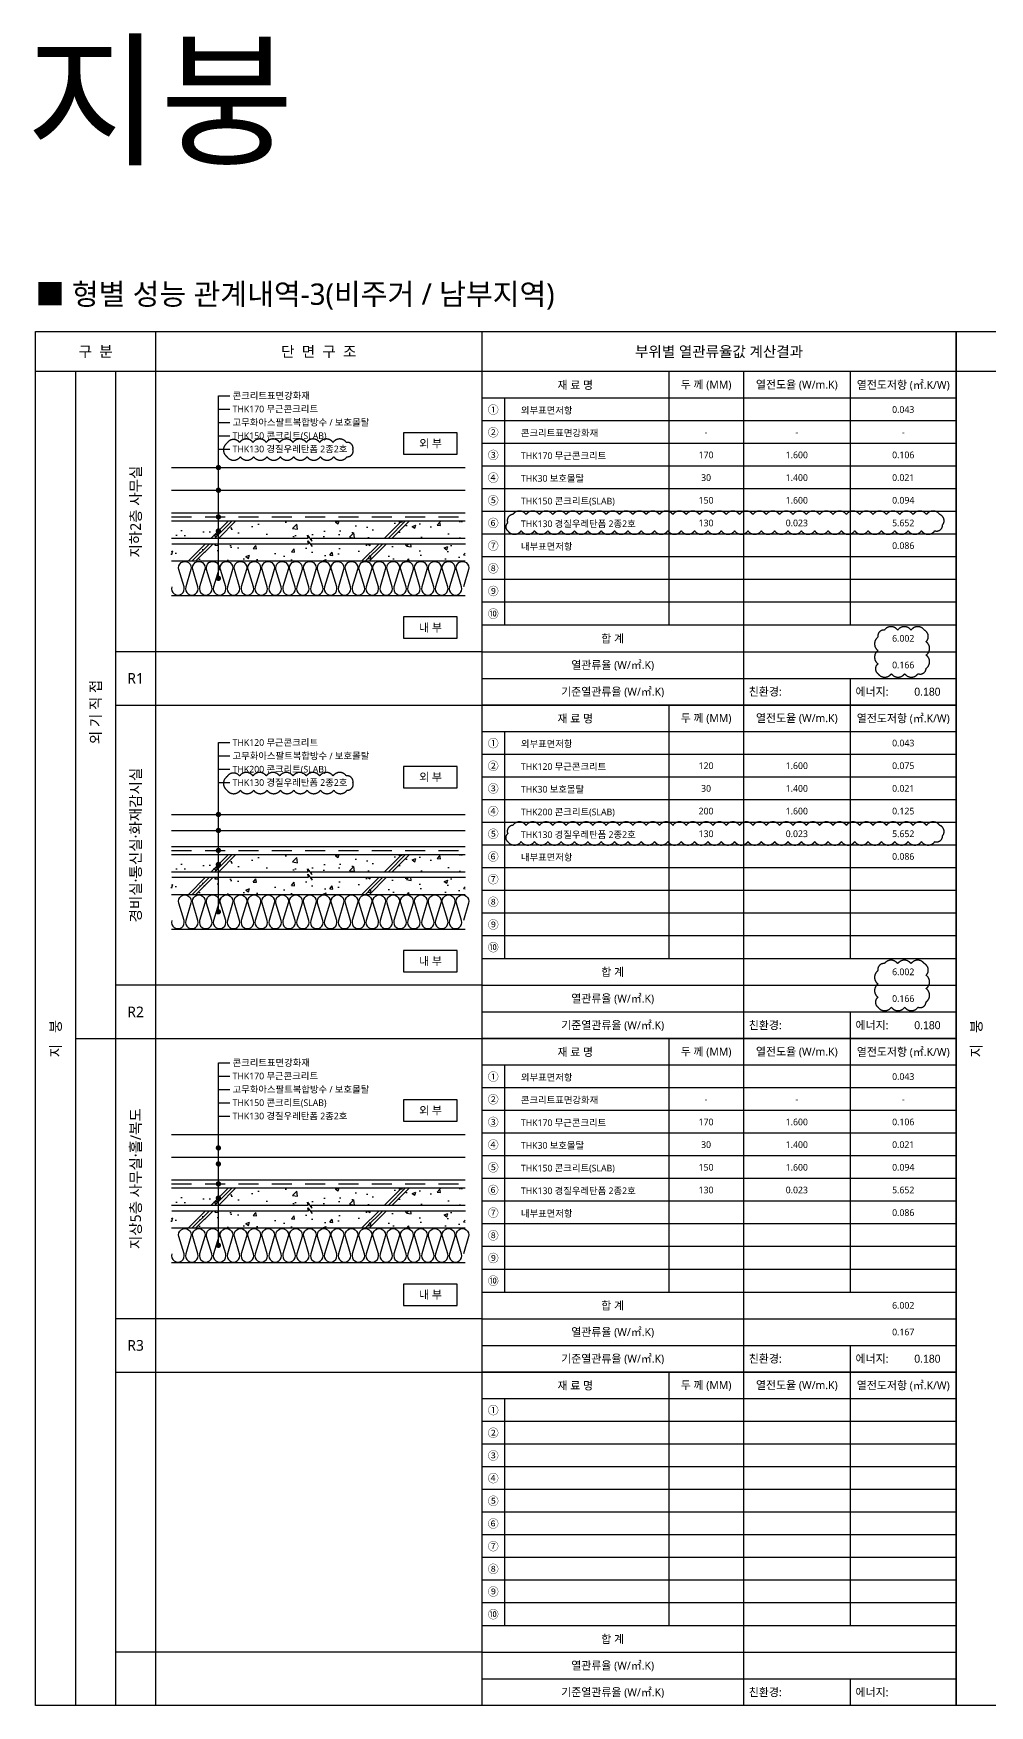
# Model space of a CAD drawing. Header units: millimetres. Extents: x 17329847 to 17386789, y -19727600 to -19720590.
# Drawn here: x 17346260 to 17349842, y -19726969 to -19720702 of the extents above; entities that cross this region are included whole.
import ezdxf
from ezdxf.enums import TextEntityAlignment as Align

# ---------------------------------------------------------------- set-up
doc = ezdxf.new("R2010")
doc.units = ezdxf.units.MM
doc.header["$LTSCALE"] = 100
doc.header["$MEASUREMENT"] = 0
for name, pattern in [('ACAD_ISO03W100', [30, 12, -18]), ('HID', [2.5, 1.5, -1]), ('HIDDEN', [0.375, 0.25, -0.125])]:
    doc.linetypes.add(name, pattern=pattern)
doc.layers.get('DEFPOINTS').update_dxf_attribs({"color": 171, "linetype": 'CONTINUOUS'})
for name, color, linetype in [('AA-MKXM', 7, 'CONTINUOUS'), ('AA-XXXX-TEXT', 3, 'CONTINUOUS'), ("CON'C", 2, 'CONTINUOUS'), ('FIN', 6, 'CONTINUOUS'), ('HAT', 253, 'CONTINUOUS'), ('INS', 8, 'CONTINUOUS'), ('LEADER', 7, 'CONTINUOUS'), ('SYM', 7, 'CONTINUOUS'), ('T-TEXT', 7, 'CONTINUOUS'), ('TEXT', 3, 'CONTINUOUS'), ('TEXT(실명)', 7, 'CONTINUOUS'), ('TEXT1-일반글씨', 3, 'CONTINUOUS'), ('TEXT2-제목', 7, 'CONTINUOUS'), ('wire-meshes', 1, 'CONTINUOUS'), ('도면폼', 7, 'CONTINUOUS'), ('방수', 1, 'HIDDEN')]:
    doc.layers.add(name, color=color, linetype=linetype)
doc.layers.add('VE변경사항적용-20220616', color=10, linetype='CONTINUOUS', plot=False)
doc.styles.add('@나눔바른고딕', font='NanumBarunGothic.ttf')
doc.styles.get("Standard").update_dxf_attribs({"font": ''})
doc.styles.add('굴림', font='')
doc.styles.add('나눔바른고딕', font='NanumBarunGothic.ttf')
doc.styles.get('Standard').set_extended_font_data('휴먼세고딕')
doc.styles.get('굴림').set_extended_font_data('Gulim')
doc.linetypes.add('X_LINE-ORI', pattern='A,3.5,-0.5,["X",Standard,S=0.5,R=0,X=-0.175,Y=-0.25],-0.5', length=4.5)

# ---------------------------------------------------------------- blocks, each defined once
blk = doc.blocks.new('BOX1')
at = {"layer": '도면폼', "ltscale": 1000}
blk.add_line((1777.5, 1250), (0, 1250), dxfattribs=at)
at = {"layer": '도면폼', "color": 4, "ltscale": 1000}
for p, q in [((700, 1250), (700, 300)), ((980, 1250), (980, 0)), ((1380, 1250), (1380, 300)), ((1777.5, 1150), (0, 1150)), ((85, 1150), (85, 300)), ((0, 300), (1777.5, 300)), ((0, 200), (1777.5, 200)), ((0, 100), (1777.5, 100)), ((1380, 100), (1380, 0))]:
    blk.add_line(p, q, dxfattribs=at)
at = {"layer": '도면폼', "color": 8}
for p, q in [((1777.5, 1065), (0, 1065)), ((1777.5, 980), (0, 980)), ((1777.5, 895), (0, 895)), ((1777.5, 810), (0, 810)), ((1777.5, 725), (0, 725)), ((1777.5, 640), (0, 640)), ((1777.5, 555), (0, 555)), ((1777.5, 470), (0, 470)), ((1777.5, 385), (0, 385))]:
    blk.add_line(p, q, dxfattribs=at)
at = {"layer": 'TEXT1-일반글씨', "style": '나눔바른고딕'}
for s, p in [('재 료 명', (350, 1200)), ('두 께 (MM)', (840, 1200)), ('열전도율 (W/m.K)', (1180, 1200)), ('열전도저항 (㎡.K/W)', (1578.8, 1200)), ('①', (42.5, 1107.5)), ('②', (42.5, 1022.5)), ('③', (42.5, 937.5)), ('④', (42.5, 852.5)), ('⑤', (42.5, 767.5)), ('⑥', (42.5, 682.5)), ('⑦', (42.5, 597.5)), ('⑧', (42.5, 512.5)), ('⑨', (42.5, 427.5)), ('⑩', (42.5, 342.5)), ('합 계', (490, 250)), ('열관류율 (W/㎡.K)', (490, 150)), ('기준열관류율 (W/㎡.K)', (490, 50))]:
    blk.add_text(s, height=30, dxfattribs=at).set_placement(p, align=Align.MIDDLE)
for s, p in [('친환경:', (1000, 50)), ('에너지:', (1400, 50))]:
    blk.add_text(s, height=30, dxfattribs=at).set_placement(p, align=Align.MIDDLE_LEFT)

msp = doc.modelspace()

# ---------------------------------------------------------------- hatches: boundary and pattern name
at = {"layer": 'HAT', "linetype": 'Continuous'}
h = msp.add_hatch(dxfattribs=at)
h.set_pattern_fill('AR-CONC', color=256, scale=20, style=0)
h.set_pattern_definition([(50, (17387854.85, -19779927.79), (143.45204, -12.55043), [15, -165]), (355, (17387854.85, -19779927.8), (-27.75027, 150.43843), [12, -132]), (100.4514, (17387866.81, -19779928.84), (115.70188, 137.8879), [12.74804, -140.22842]), (46.1842, (17387854.85, -19779887.8), (213.4482, -33.1038), [22.5, -247.5]), (96.6356, (17387872.64, -19779890.55), (186.93254, 194.8236), [19.12206, -210.3426]), (351.1842, (17387854.85, -19779887.8), (186.9324, 194.8237), [18, -198]), (21, (17387874.85, -19779897.79), (119.38141, -80.52378), [15, -165]), (326, (17387874.85, -19779897.8), (48.66307, 145.03), [12, -132]), (71.4514, (17387884.8, -19779904.5), (168.04453, 64.5061), [12.74804, -140.22842]), (37.5, (17387854.853, -19779927.793), (2.43197, 66.57877), [0, -130.4, 0, -134, 0, -132.5]), (7.5, (17387854.85, -19779927.79), (52.61391, 78.88234), [0, -76.4, 0, -127.4, 0, -50.5]), (327.5, (17387810.253, -19779927.793), (106.764487, -4.510974), [0, -50, 0, -156, 0, -207]), (317.5, (17387790.25, -19779927.79), (116.63723, 20.021), [0, -65, 0, -103.6, 0, -147])])
h.paths.add_polyline_path([(17347877.4, -19722614.6), (17346777.4, -19722614.6), (17346777.4, -19722679.3), (17347877.4, -19722679.3)])
h.paths.add_polyline_path([(17346777.4, -19722594), (17347877.4, -19722594), (17347877.4, -19722529.3), (17346777.4, -19722529.3)])
h = msp.add_hatch(dxfattribs=at)
h.set_pattern_fill('AR-CONC', color=256, scale=20, style=0)
h.set_pattern_definition([(50, (17387854.85, -19781177.79), (143.45204, -12.55043), [15, -165]), (355, (17387854.85, -19781177.8), (-27.75027, 150.43843), [12, -132]), (100.4514, (17387866.81, -19781178.84), (115.70188, 137.8879), [12.74804, -140.22842]), (46.1842, (17387854.85, -19781137.8), (213.4482, -33.1038), [22.5, -247.5]), (96.6356, (17387872.64, -19781140.55), (186.93254, 194.8236), [19.12206, -210.3426]), (351.1842, (17387854.85, -19781137.8), (186.9324, 194.8237), [18, -198]), (21, (17387874.85, -19781147.79), (119.38141, -80.52378), [15, -165]), (326, (17387874.85, -19781147.8), (48.66307, 145.03), [12, -132]), (71.4514, (17387884.8, -19781154.5), (168.04453, 64.5061), [12.74804, -140.22842]), (37.5, (17387854.853, -19781177.793), (2.43197, 66.57877), [0, -130.4, 0, -134, 0, -132.5]), (7.5, (17387854.85, -19781177.79), (52.61391, 78.88234), [0, -76.4, 0, -127.4, 0, -50.5]), (327.5, (17387810.253, -19781177.793), (106.764487, -4.510974), [0, -50, 0, -156, 0, -207]), (317.5, (17387790.25, -19781177.79), (116.63723, 20.021), [0, -65, 0, -103.6, 0, -147])])
h.paths.add_polyline_path([(17347877.4, -19723864.6), (17346777.4, -19723864.6), (17346777.4, -19723929.3), (17347877.4, -19723929.3)])
h.paths.add_polyline_path([(17346777.4, -19723844), (17347877.4, -19723844), (17347877.4, -19723779.3), (17346777.4, -19723779.3)])
h = msp.add_hatch(dxfattribs=at)
h.set_pattern_fill('AR-CONC', color=256, scale=20, style=0)
h.set_pattern_definition([(50, (17387854.85, -19782427.79), (143.45204, -12.55043), [15, -165]), (355, (17387854.85, -19782427.8), (-27.75027, 150.43843), [12, -132]), (100.4514, (17387866.81, -19782428.84), (115.70188, 137.8879), [12.74804, -140.22842]), (46.1842, (17387854.85, -19782387.8), (213.4482, -33.1038), [22.5, -247.5]), (96.6356, (17387872.64, -19782390.55), (186.93254, 194.8236), [19.12206, -210.3426]), (351.1842, (17387854.85, -19782387.8), (186.9324, 194.8237), [18, -198]), (21, (17387874.85, -19782397.79), (119.38141, -80.52378), [15, -165]), (326, (17387874.85, -19782397.8), (48.66307, 145.03), [12, -132]), (71.4514, (17387884.8, -19782404.5), (168.04453, 64.5061), [12.74804, -140.22842]), (37.5, (17387854.853, -19782427.793), (2.43197, 66.57877), [0, -130.4, 0, -134, 0, -132.5]), (7.5, (17387854.85, -19782427.79), (52.61391, 78.88234), [0, -76.4, 0, -127.4, 0, -50.5]), (327.5, (17387810.253, -19782427.793), (106.764487, -4.510974), [0, -50, 0, -156, 0, -207]), (317.5, (17387790.25, -19782427.79), (116.63723, 20.021), [0, -65, 0, -103.6, 0, -147])])
h.paths.add_polyline_path([(17347877.4, -19725114.6), (17346777.4, -19725114.6), (17346777.4, -19725179.3), (17347877.4, -19725179.3)])
h.paths.add_polyline_path([(17346777.4, -19725094), (17347877.4, -19725094), (17347877.4, -19725029.3), (17346777.4, -19725029.3)])

# ---------------------------------------------------------------- linework, layer by layer
at = {"layer": 'AA-MKXM', "color": 7}
for points in [[(17347646.5, -19722279.3), (17347847.4, -19722279.3), (17347847.4, -19722199.3), (17347646.5, -19722199.3)], [(17347646.5, -19722969.3), (17347847.4, -19722969.3), (17347847.4, -19722889.3), (17347646.5, -19722889.3)], [(17347646.5, -19723529.3), (17347847.4, -19723529.3), (17347847.4, -19723449.3), (17347646.5, -19723449.3)], [(17347646.5, -19724219.3), (17347847.4, -19724219.3), (17347847.4, -19724139.3), (17347646.5, -19724139.3)], [(17347646.5, -19724779.3), (17347847.4, -19724779.3), (17347847.4, -19724699.3), (17347646.5, -19724699.3)], [(17347646.5, -19725469.3), (17347847.4, -19725469.3), (17347847.4, -19725389.3), (17347646.5, -19725389.3)]]:
    msp.add_lwpolyline(points, close=True, dxfattribs=at)
at = {"layer": "CON'C"}
for points in [[(17346777.4, -19722529.3), (17347877.4, -19722529.3)], [(17346777.4, -19722679.3), (17347877.4, -19722679.3)], [(17346777.4, -19723779.3), (17347877.4, -19723779.3)], [(17346777.4, -19723929.3), (17347877.4, -19723929.3)], [(17346777.4, -19725029.3), (17347877.4, -19725029.3)], [(17346777.4, -19725179.3), (17347877.4, -19725179.3)]]:
    msp.add_lwpolyline(points, dxfattribs=at)
at = {"layer": 'FIN'}
msp.add_line((17346777.4, -19723629.3), (17347877.4, -19723629.3), dxfattribs=at)
for points in [[(17346777.4, -19722329.3), (17347877.4, -19722329.3)], [(17346777.4, -19724829.3), (17347877.4, -19724829.3)]]:
    msp.add_lwpolyline(points, dxfattribs=at)
at = {"layer": 'HAT', "linetype": 'Continuous'}
for p, q in [((17346925.3, -19722594), (17346990, -19722529.3)), ((17346939.5, -19722594), (17347004.2, -19722529.3)), ((17346953.6, -19722594), (17347018.3, -19722529.3)), ((17347575.2, -19722594), (17347639.9, -19722529.3)), ((17347589.4, -19722594), (17347654.1, -19722529.3)), ((17347603.5, -19722594), (17347668.2, -19722529.3)), ((17346840, -19722679.3), (17346904.7, -19722614.6)), ((17346854.2, -19722679.3), (17346918.9, -19722614.6)), ((17346868.3, -19722679.3), (17346933, -19722614.6)), ((17347489.9, -19722679.3), (17347554.6, -19722614.6)), ((17347504.1, -19722679.3), (17347568.7, -19722614.6)), ((17347518.2, -19722679.3), (17347582.9, -19722614.6)), ((17346925.3, -19723844), (17346990, -19723779.3)), ((17346939.5, -19723844), (17347004.2, -19723779.3)), ((17346953.6, -19723844), (17347018.3, -19723779.3)), ((17347575.2, -19723844), (17347639.9, -19723779.3)), ((17347589.4, -19723844), (17347654.1, -19723779.3)), ((17347603.5, -19723844), (17347668.2, -19723779.3)), ((17346840, -19723929.3), (17346904.7, -19723864.6)), ((17346854.2, -19723929.3), (17346918.9, -19723864.6)), ((17346868.3, -19723929.3), (17346933, -19723864.6)), ((17347489.9, -19723929.3), (17347554.6, -19723864.6)), ((17347504.1, -19723929.3), (17347568.7, -19723864.6)), ((17347518.2, -19723929.3), (17347582.9, -19723864.6)), ((17346925.3, -19725094), (17346990, -19725029.3)), ((17346939.5, -19725094), (17347004.2, -19725029.3)), ((17346953.6, -19725094), (17347018.3, -19725029.3)), ((17347575.2, -19725094), (17347639.9, -19725029.3)), ((17347589.4, -19725094), (17347654.1, -19725029.3)), ((17347603.5, -19725094), (17347668.2, -19725029.3)), ((17346840, -19725179.3), (17346904.7, -19725114.6)), ((17346854.2, -19725179.3), (17346918.9, -19725114.6)), ((17346868.3, -19725179.3), (17346933, -19725114.6)), ((17347489.9, -19725179.3), (17347554.6, -19725114.6)), ((17347504.1, -19725179.3), (17347568.7, -19725114.6)), ((17347518.2, -19725179.3), (17347582.9, -19725114.6))]:
    msp.add_line(p, q, dxfattribs=at)
at = {"layer": 'INS', "ltscale": 1000}
for p, q in [((17346777.4, -19722499.3), (17347877.4, -19722499.3)), ((17346777.4, -19723749.3), (17347877.4, -19723749.3)), ((17346777.4, -19724999.3), (17347877.4, -19724999.3))]:
    msp.add_line(p, q, dxfattribs=at)
at = {"layer": 'INS'}
for points in [[(17346778.4, -19722776.8, 1.344031), (17346823.9, -19722776.8), (17346804.4, -19722711.8, -1.344031), (17346849.9, -19722711.8), (17346830.4, -19722776.8)], [(17346830.4, -19722776.8, 1.344031), (17346875.9, -19722776.8), (17346856.4, -19722711.8, -1.344031), (17346901.9, -19722711.8), (17346882.4, -19722776.8)], [(17346882.4, -19722776.8, 1.344031), (17346927.9, -19722776.8), (17346908.4, -19722711.8, -1.344031), (17346953.9, -19722711.8), (17346934.4, -19722776.8)], [(17346934.4, -19722776.8, 1.344031), (17346979.9, -19722776.8), (17346960.4, -19722711.8, -1.344031), (17347005.9, -19722711.8), (17346986.4, -19722776.8)], [(17346986.4, -19722776.8, 1.344031), (17347031.9, -19722776.8), (17347012.4, -19722711.8, -1.344031), (17347057.9, -19722711.8), (17347038.4, -19722776.8)], [(17347038.4, -19722776.8, 1.344031), (17347083.9, -19722776.8), (17347064.4, -19722711.8, -1.344031), (17347109.9, -19722711.8), (17347090.4, -19722776.8)], [(17347090.4, -19722776.8, 1.344031), (17347135.9, -19722776.8), (17347116.4, -19722711.8, -1.344031), (17347161.9, -19722711.8), (17347142.4, -19722776.8)], [(17347142.4, -19722776.8, 1.344031), (17347187.9, -19722776.8), (17347168.4, -19722711.8, -1.344031), (17347213.9, -19722711.8), (17347194.4, -19722776.8)], [(17347194.4, -19722776.8, 1.344031), (17347239.9, -19722776.8), (17347220.4, -19722711.8, -1.344031), (17347265.9, -19722711.8), (17347246.4, -19722776.8)], [(17347246.4, -19722776.8, 1.344031), (17347291.9, -19722776.8), (17347272.4, -19722711.8, -1.344031), (17347317.9, -19722711.8), (17347298.4, -19722776.8)], [(17347298.4, -19722776.8, 1.344031), (17347343.9, -19722776.8), (17347324.4, -19722711.8, -1.344031), (17347369.9, -19722711.8), (17347350.4, -19722776.8)], [(17347350.4, -19722776.8, 1.344031), (17347395.9, -19722776.8), (17347376.4, -19722711.8, -1.344031), (17347421.9, -19722711.8), (17347402.4, -19722776.8)], [(17347402.4, -19722776.8, 1.344031), (17347447.9, -19722776.8), (17347428.4, -19722711.8, -1.344031), (17347473.9, -19722711.8), (17347454.4, -19722776.8)], [(17347454.4, -19722776.8, 1.344031), (17347499.9, -19722776.8), (17347480.4, -19722711.8, -1.344031), (17347525.9, -19722711.8), (17347506.4, -19722776.8)], [(17347506.4, -19722776.8, 1.344031), (17347551.9, -19722776.8), (17347532.4, -19722711.8, -1.344031), (17347577.9, -19722711.8), (17347558.4, -19722776.8)], [(17347558.4, -19722776.8, 1.344031), (17347603.9, -19722776.8), (17347584.4, -19722711.8, -1.344031), (17347629.9, -19722711.8), (17347610.4, -19722776.8)], [(17347610.4, -19722776.8, 1.344031), (17347655.9, -19722776.8), (17347636.4, -19722711.8, -1.344031), (17347681.9, -19722711.8), (17347662.4, -19722776.8)], [(17347662.4, -19722776.8, 1.344031), (17347707.9, -19722776.8), (17347688.4, -19722711.8, -1.344031), (17347733.9, -19722711.8), (17347714.4, -19722776.8)], [(17347714.4, -19722776.8, 1.344031), (17347759.9, -19722776.8), (17347740.4, -19722711.8, -1.344031), (17347785.9, -19722711.8), (17347766.4, -19722776.8)], [(17347766.4, -19722776.8, 1.344031), (17347811.9, -19722776.8), (17347792.4, -19722711.8, -1.344031), (17347837.9, -19722711.8), (17347818.4, -19722776.8)], [(17347818.4, -19722776.8, 1.344031), (17347863.9, -19722776.8), (17347844.4, -19722711.8, -1.344031), (17347889.9, -19722711.8), (17347870.4, -19722776.8)], [(17346778.4, -19724026.8, 1.344031), (17346823.9, -19724026.8), (17346804.4, -19723961.8, -1.344031), (17346849.9, -19723961.8), (17346830.4, -19724026.8)], [(17346830.4, -19724026.8, 1.344031), (17346875.9, -19724026.8), (17346856.4, -19723961.8, -1.344031), (17346901.9, -19723961.8), (17346882.4, -19724026.8)], [(17346882.4, -19724026.8, 1.344031), (17346927.9, -19724026.8), (17346908.4, -19723961.8, -1.344031), (17346953.9, -19723961.8), (17346934.4, -19724026.8)], [(17346934.4, -19724026.8, 1.344031), (17346979.9, -19724026.8), (17346960.4, -19723961.8, -1.344031), (17347005.9, -19723961.8), (17346986.4, -19724026.8)], [(17346986.4, -19724026.8, 1.344031), (17347031.9, -19724026.8), (17347012.4, -19723961.8, -1.344031), (17347057.9, -19723961.8), (17347038.4, -19724026.8)], [(17347038.4, -19724026.8, 1.344031), (17347083.9, -19724026.8), (17347064.4, -19723961.8, -1.344031), (17347109.9, -19723961.8), (17347090.4, -19724026.8)], [(17347090.4, -19724026.8, 1.344031), (17347135.9, -19724026.8), (17347116.4, -19723961.8, -1.344031), (17347161.9, -19723961.8), (17347142.4, -19724026.8)], [(17347142.4, -19724026.8, 1.344031), (17347187.9, -19724026.8), (17347168.4, -19723961.8, -1.344031), (17347213.9, -19723961.8), (17347194.4, -19724026.8)], [(17347194.4, -19724026.8, 1.344031), (17347239.9, -19724026.8), (17347220.4, -19723961.8, -1.344031), (17347265.9, -19723961.8), (17347246.4, -19724026.8)], [(17347246.4, -19724026.8, 1.344031), (17347291.9, -19724026.8), (17347272.4, -19723961.8, -1.344031), (17347317.9, -19723961.8), (17347298.4, -19724026.8)], [(17347298.4, -19724026.8, 1.344031), (17347343.9, -19724026.8), (17347324.4, -19723961.8, -1.344031), (17347369.9, -19723961.8), (17347350.4, -19724026.8)], [(17347350.4, -19724026.8, 1.344031), (17347395.9, -19724026.8), (17347376.4, -19723961.8, -1.344031), (17347421.9, -19723961.8), (17347402.4, -19724026.8)], [(17347402.4, -19724026.8, 1.344031), (17347447.9, -19724026.8), (17347428.4, -19723961.8, -1.344031), (17347473.9, -19723961.8), (17347454.4, -19724026.8)], [(17347454.4, -19724026.8, 1.344031), (17347499.9, -19724026.8), (17347480.4, -19723961.8, -1.344031), (17347525.9, -19723961.8), (17347506.4, -19724026.8)], [(17347506.4, -19724026.8, 1.344031), (17347551.9, -19724026.8), (17347532.4, -19723961.8, -1.344031), (17347577.9, -19723961.8), (17347558.4, -19724026.8)], [(17347558.4, -19724026.8, 1.344031), (17347603.9, -19724026.8), (17347584.4, -19723961.8, -1.344031), (17347629.9, -19723961.8), (17347610.4, -19724026.8)], [(17347610.4, -19724026.8, 1.344031), (17347655.9, -19724026.8), (17347636.4, -19723961.8, -1.344031), (17347681.9, -19723961.8), (17347662.4, -19724026.8)], [(17347662.4, -19724026.8, 1.344031), (17347707.9, -19724026.8), (17347688.4, -19723961.8, -1.344031), (17347733.9, -19723961.8), (17347714.4, -19724026.8)], [(17347714.4, -19724026.8, 1.344031), (17347759.9, -19724026.8), (17347740.4, -19723961.8, -1.344031), (17347785.9, -19723961.8), (17347766.4, -19724026.8)], [(17347766.4, -19724026.8, 1.344031), (17347811.9, -19724026.8), (17347792.4, -19723961.8, -1.344031), (17347837.9, -19723961.8), (17347818.4, -19724026.8)], [(17347818.4, -19724026.8, 1.344031), (17347863.9, -19724026.8), (17347844.4, -19723961.8, -1.344031), (17347889.9, -19723961.8), (17347870.4, -19724026.8)], [(17346778.4, -19725276.8, 1.344031), (17346823.9, -19725276.8), (17346804.4, -19725211.8, -1.344031), (17346849.9, -19725211.8), (17346830.4, -19725276.8)], [(17346830.4, -19725276.8, 1.344031), (17346875.9, -19725276.8), (17346856.4, -19725211.8, -1.344031), (17346901.9, -19725211.8), (17346882.4, -19725276.8)], [(17346882.4, -19725276.8, 1.344031), (17346927.9, -19725276.8), (17346908.4, -19725211.8, -1.344031), (17346953.9, -19725211.8), (17346934.4, -19725276.8)], [(17346934.4, -19725276.8, 1.344031), (17346979.9, -19725276.8), (17346960.4, -19725211.8, -1.344031), (17347005.9, -19725211.8), (17346986.4, -19725276.8)], [(17346986.4, -19725276.8, 1.344031), (17347031.9, -19725276.8), (17347012.4, -19725211.8, -1.344031), (17347057.9, -19725211.8), (17347038.4, -19725276.8)], [(17347038.4, -19725276.8, 1.344031), (17347083.9, -19725276.8), (17347064.4, -19725211.8, -1.344031), (17347109.9, -19725211.8), (17347090.4, -19725276.8)], [(17347090.4, -19725276.8, 1.344031), (17347135.9, -19725276.8), (17347116.4, -19725211.8, -1.344031), (17347161.9, -19725211.8), (17347142.4, -19725276.8)], [(17347142.4, -19725276.8, 1.344031), (17347187.9, -19725276.8), (17347168.4, -19725211.8, -1.344031), (17347213.9, -19725211.8), (17347194.4, -19725276.8)], [(17347194.4, -19725276.8, 1.344031), (17347239.9, -19725276.8), (17347220.4, -19725211.8, -1.344031), (17347265.9, -19725211.8), (17347246.4, -19725276.8)], [(17347246.4, -19725276.8, 1.344031), (17347291.9, -19725276.8), (17347272.4, -19725211.8, -1.344031), (17347317.9, -19725211.8), (17347298.4, -19725276.8)], [(17347298.4, -19725276.8, 1.344031), (17347343.9, -19725276.8), (17347324.4, -19725211.8, -1.344031), (17347369.9, -19725211.8), (17347350.4, -19725276.8)], [(17347350.4, -19725276.8, 1.344031), (17347395.9, -19725276.8), (17347376.4, -19725211.8, -1.344031), (17347421.9, -19725211.8), (17347402.4, -19725276.8)], [(17347402.4, -19725276.8, 1.344031), (17347447.9, -19725276.8), (17347428.4, -19725211.8, -1.344031), (17347473.9, -19725211.8), (17347454.4, -19725276.8)], [(17347454.4, -19725276.8, 1.344031), (17347499.9, -19725276.8), (17347480.4, -19725211.8, -1.344031), (17347525.9, -19725211.8), (17347506.4, -19725276.8)], [(17347506.4, -19725276.8, 1.344031), (17347551.9, -19725276.8), (17347532.4, -19725211.8, -1.344031), (17347577.9, -19725211.8), (17347558.4, -19725276.8)], [(17347558.4, -19725276.8, 1.344031), (17347603.9, -19725276.8), (17347584.4, -19725211.8, -1.344031), (17347629.9, -19725211.8), (17347610.4, -19725276.8)], [(17347610.4, -19725276.8, 1.344031), (17347655.9, -19725276.8), (17347636.4, -19725211.8, -1.344031), (17347681.9, -19725211.8), (17347662.4, -19725276.8)], [(17347662.4, -19725276.8, 1.344031), (17347707.9, -19725276.8), (17347688.4, -19725211.8, -1.344031), (17347733.9, -19725211.8), (17347714.4, -19725276.8)], [(17347714.4, -19725276.8, 1.344031), (17347759.9, -19725276.8), (17347740.4, -19725211.8, -1.344031), (17347785.9, -19725211.8), (17347766.4, -19725276.8)], [(17347766.4, -19725276.8, 1.344031), (17347811.9, -19725276.8), (17347792.4, -19725211.8, -1.344031), (17347837.9, -19725211.8), (17347818.4, -19725276.8)], [(17347818.4, -19725276.8, 1.344031), (17347863.9, -19725276.8), (17347844.4, -19725211.8, -1.344031), (17347889.9, -19725211.8), (17347870.4, -19725276.8)]]:
    msp.add_lwpolyline(points, format="xyb", dxfattribs=at)
for points in [[(17346777.4, -19722809.3), (17347877.4, -19722809.3)], [(17346777.4, -19724059.3), (17347877.4, -19724059.3)], [(17346777.4, -19725309.3), (17347877.4, -19725309.3)]]:
    msp.add_lwpolyline(points, dxfattribs=at)
at = {"layer": 'LEADER'}
for p, q in [((17346952.6, -19722744.3), (17346952.6, -19722059.8)), ((17346952.6, -19722059.8), (17346995.8, -19722059.8)), ((17346952.6, -19722109.8), (17346995.8, -19722109.8)), ((17346952.6, -19722159.8), (17346995.8, -19722159.8)), ((17346952.6, -19722209.8), (17346995.8, -19722209.8)), ((17346952.6, -19722259.8), (17346995.8, -19722259.8)), ((17346952.6, -19723994.3), (17346952.6, -19723359.8)), ((17346952.6, -19723359.8), (17346995.8, -19723359.8)), ((17346952.6, -19723409.8), (17346995.8, -19723409.8)), ((17346952.6, -19723459.8), (17346995.8, -19723459.8)), ((17346952.6, -19723509.8), (17346995.8, -19723509.8)), ((17346952.6, -19725244.3), (17346952.6, -19724559.8)), ((17346952.6, -19724559.8), (17346995.8, -19724559.8)), ((17346952.6, -19724609.8), (17346995.8, -19724609.8)), ((17346952.6, -19724659.8), (17346995.8, -19724659.8)), ((17346952.6, -19724709.8), (17346995.8, -19724709.8)), ((17346952.6, -19724759.8), (17346995.8, -19724759.8))]:
    msp.add_line(p, q, dxfattribs=at)
at = {"layer": 'SYM', "ltscale": 1000}
for points in [[(17346777.4, -19722594), (17347289.2, -19722594), (17347286.5, -19722583), (17347302.7, -19722605), (17347300, -19722594), (17347877.4, -19722594)], [(17346778.2, -19722614.6), (17347289.9, -19722614.6), (17347287.2, -19722603.6), (17347303.4, -19722625.6), (17347300.7, -19722614.6), (17347878.2, -19722614.6)], [(17346777.4, -19723844), (17347289.2, -19723844), (17347286.5, -19723833), (17347302.7, -19723855), (17347300, -19723844), (17347877.4, -19723844)], [(17346778.2, -19723864.6), (17347289.9, -19723864.6), (17347287.2, -19723853.6), (17347303.4, -19723875.6), (17347300.7, -19723864.6), (17347878.2, -19723864.6)], [(17346777.4, -19725094), (17347289.2, -19725094), (17347286.5, -19725083), (17347302.7, -19725105), (17347300, -19725094), (17347877.4, -19725094)], [(17346778.2, -19725114.6), (17347289.9, -19725114.6), (17347287.2, -19725103.6), (17347303.4, -19725125.6), (17347300.7, -19725114.6), (17347878.2, -19725114.6)]]:
    msp.add_lwpolyline(points, dxfattribs=at)
at = {"layer": 'TEXT(실명)', "const_width": 10}
for points in [[(17346952.6, -19722324.3, -1), (17346952.6, -19722334.3, -1)], [(17346952.6, -19722409.3, -1), (17346952.6, -19722419.3, -1)], [(17346952.6, -19722509.3, -1), (17346952.6, -19722519.3, -1)], [(17346952.6, -19722562, -1), (17346952.6, -19722572, -1)], [(17346952.6, -19722739.3, -1), (17346952.6, -19722749.3, -1)], [(17346952.6, -19723624.3, -1), (17346952.6, -19723634.3, -1)], [(17346952.6, -19723684.3, -1), (17346952.6, -19723694.3, -1)], [(17346952.6, -19723759.1, -1), (17346952.6, -19723769.1, -1)], [(17346952.6, -19723812, -1), (17346952.6, -19723822, -1)], [(17346952.6, -19723989.3, -1), (17346952.6, -19723999.3, -1)], [(17346952.6, -19724874.3, -1), (17346952.6, -19724884.3, -1)], [(17346952.6, -19724934.3, -1), (17346952.6, -19724944.3, -1)], [(17346952.6, -19725009.1, -1), (17346952.6, -19725019.1, -1)], [(17346952.6, -19725062, -1), (17346952.6, -19725072, -1)], [(17346952.6, -19725239.3, -1), (17346952.6, -19725249.3, -1)]]:
    msp.add_lwpolyline(points, format="xyb", close=True, dxfattribs=at)
at = {"layer": 'VE변경사항적용-20220616', "linetype": 'ACAD_ISO03W100'}
for points in [[(17346984.8, -19722288.6, 0.520567), (17347034.8, -19722288.6, 0.520567), (17347084.8, -19722288.6, 0.520567), (17347134.8, -19722288.6, 0.520567), (17347184.8, -19722288.6, 0.520567), (17347234.8, -19722288.6, 0.520567), (17347284.8, -19722288.6, 0.520567), (17347334.8, -19722288.6, 0.520567), (17347384.8, -19722288.6, 0.520567), (17347434.8, -19722288.6, 0.520567), (17347456.7, -19722260.5, 0.520567), (17347432.1, -19722235.1, 0.520567), (17347382.1, -19722235.1, 0.520567), (17347332.1, -19722235.1, 0.520567), (17347282.1, -19722235.1, 0.520567), (17347232.1, -19722235.1, 0.520567), (17347182.1, -19722235.1, 0.520567), (17347132.1, -19722235.1, 0.520567), (17347082.1, -19722235.1, 0.520567), (17347032.1, -19722235.1, 0.520567), (17346984.8, -19722237.8, 0.520567)], [(17348036.9, -19722566.2, 0.520567), (17348086.9, -19722566.2, 0.520567), (17348136.9, -19722566.2, 0.520567), (17348186.9, -19722566.2, 0.520567), (17348236.9, -19722566.2, 0.520567), (17348286.9, -19722566.2, 0.520567), (17348336.9, -19722566.2, 0.520567), (17348386.9, -19722566.2, 0.520567), (17348436.9, -19722566.2, 0.520567), (17348486.9, -19722566.2, 0.520567), (17348536.9, -19722566.2, 0.520567), (17348586.9, -19722566.2, 0.520567), (17348636.9, -19722566.2, 0.520567), (17348686.9, -19722566.2, 0.520567), (17348736.9, -19722566.2, 0.520567), (17348786.9, -19722566.2, 0.520567), (17348836.9, -19722566.2, 0.520567), (17348886.9, -19722566.2, 0.520567), (17348936.9, -19722566.2, 0.520567), (17348986.9, -19722566.2, 0.520567), (17349036.9, -19722566.2, 0.520567), (17349086.9, -19722566.2, 0.520567), (17349136.9, -19722566.2, 0.520567), (17349186.9, -19722566.2, 0.520567), (17349236.9, -19722566.2, 0.520567), (17349286.9, -19722566.2, 0.520567), (17349336.9, -19722566.2, 0.520567), (17349386.9, -19722566.2, 0.520567), (17349436.9, -19722566.2, 0.520567), (17349486.9, -19722566.2, 0.520567), (17349536.9, -19722566.2, 0.520567), (17349586.9, -19722566.2, 0.520567), (17349636.9, -19722566.2, 0.520567), (17349665.7, -19722545, 0.520567), (17349655.4, -19722505.2, 0.520567), (17349605.4, -19722505.2, 0.520567), (17349555.4, -19722505.2, 0.520567), (17349505.4, -19722505.2, 0.520567), (17349455.4, -19722505.2, 0.520567), (17349405.4, -19722505.2, 0.520567), (17349355.4, -19722505.2, 0.520567), (17349305.4, -19722505.2, 0.520567), (17349255.4, -19722505.2, 0.520567), (17349205.4, -19722505.2, 0.520567), (17349155.4, -19722505.2, 0.520567), (17349105.4, -19722505.2, 0.520567), (17349055.4, -19722505.2, 0.520567), (17349005.4, -19722505.2, 0.520567), (17348955.4, -19722505.2, 0.520567), (17348905.4, -19722505.2, 0.520567), (17348855.4, -19722505.2, 0.520567), (17348805.4, -19722505.2, 0.520567), (17348755.4, -19722505.2, 0.520567), (17348705.4, -19722505.2, 0.520567), (17348655.4, -19722505.2, 0.520567), (17348605.4, -19722505.2, 0.520567), (17348555.4, -19722505.2, 0.520567), (17348505.4, -19722505.2, 0.520567), (17348455.4, -19722505.2, 0.520567), (17348405.4, -19722505.2, 0.520567), (17348355.4, -19722505.2, 0.520567), (17348305.4, -19722505.2, 0.520567), (17348255.4, -19722505.2, 0.520567), (17348205.4, -19722505.2, 0.520567), (17348155.4, -19722505.2, 0.520567), (17348105.4, -19722505.2, 0.520567), (17348055.4, -19722505.2, 0.520567), (17348036.9, -19722536.6, 0.520567)], [(17349424.1, -19723101.8, 0.520567), (17349474.1, -19723101.8, 0.520567), (17349524.1, -19723101.8, 0.520567), (17349574.1, -19723101.8, 0.520567), (17349604.3, -19723082, 0.520567), (17349604.3, -19723032, 0.520567), (17349604.3, -19722982, 0.520567), (17349597.8, -19722938.6, 0.520567), (17349547.8, -19722938.6, 0.520567), (17349497.8, -19722938.6, 0.520567), (17349447.8, -19722938.6, 0.520567), (17349424.1, -19722964.9, 0.520567), (17349424.1, -19723014.9, 0.520567), (17349424.1, -19723064.9, 0.520567)], [(17346984.8, -19723538.6, 0.520567), (17347034.8, -19723538.6, 0.520567), (17347084.8, -19723538.6, 0.520567), (17347134.8, -19723538.6, 0.520567), (17347184.8, -19723538.6, 0.520567), (17347234.8, -19723538.6, 0.520567), (17347284.8, -19723538.6, 0.520567), (17347334.8, -19723538.6, 0.520567), (17347384.8, -19723538.6, 0.520567), (17347434.8, -19723538.6, 0.520567), (17347456.7, -19723510.5, 0.520567), (17347432.1, -19723485.1, 0.520567), (17347382.1, -19723485.1, 0.520567), (17347332.1, -19723485.1, 0.520567), (17347282.1, -19723485.1, 0.520567), (17347232.1, -19723485.1, 0.520567), (17347182.1, -19723485.1, 0.520567), (17347132.1, -19723485.1, 0.520567), (17347082.1, -19723485.1, 0.520567), (17347032.1, -19723485.1, 0.520567), (17346984.8, -19723487.8, 0.520567)], [(17348036.9, -19723731.2, 0.520567), (17348086.9, -19723731.2, 0.520567), (17348136.9, -19723731.2, 0.520567), (17348186.9, -19723731.2, 0.520567), (17348236.9, -19723731.2, 0.520567), (17348286.9, -19723731.2, 0.520567), (17348336.9, -19723731.2, 0.520567), (17348386.9, -19723731.2, 0.520567), (17348436.9, -19723731.2, 0.520567), (17348486.9, -19723731.2, 0.520567), (17348536.9, -19723731.2, 0.520567), (17348586.9, -19723731.2, 0.520567), (17348636.9, -19723731.2, 0.520567), (17348686.9, -19723731.2, 0.520567), (17348736.9, -19723731.2, 0.520567), (17348786.9, -19723731.2, 0.520567), (17348836.9, -19723731.2, 0.520567), (17348886.9, -19723731.2, 0.520567), (17348936.9, -19723731.2, 0.520567), (17348986.9, -19723731.2, 0.520567), (17349036.9, -19723731.2, 0.520567), (17349086.9, -19723731.2, 0.520567), (17349136.9, -19723731.2, 0.520567), (17349186.9, -19723731.2, 0.520567), (17349236.9, -19723731.2, 0.520567), (17349286.9, -19723731.2, 0.520567), (17349336.9, -19723731.2, 0.520567), (17349386.9, -19723731.2, 0.520567), (17349436.9, -19723731.2, 0.520567), (17349486.9, -19723731.2, 0.520567), (17349536.9, -19723731.2, 0.520567), (17349586.9, -19723731.2, 0.520567), (17349636.9, -19723731.2, 0.520567), (17349665.7, -19723710, 0.520567), (17349655.4, -19723670.2, 0.520567), (17349605.4, -19723670.2, 0.520567), (17349555.4, -19723670.2, 0.520567), (17349505.4, -19723670.2, 0.520567), (17349455.4, -19723670.2, 0.520567), (17349405.4, -19723670.2, 0.520567), (17349355.4, -19723670.2, 0.520567), (17349305.4, -19723670.2, 0.520567), (17349255.4, -19723670.2, 0.520567), (17349205.4, -19723670.2, 0.520567), (17349155.4, -19723670.2, 0.520567), (17349105.4, -19723670.2, 0.520567), (17349055.4, -19723670.2, 0.520567), (17349005.4, -19723670.2, 0.520567), (17348955.4, -19723670.2, 0.520567), (17348905.4, -19723670.2, 0.520567), (17348855.4, -19723670.2, 0.520567), (17348805.4, -19723670.2, 0.520567), (17348755.4, -19723670.2, 0.520567), (17348705.4, -19723670.2, 0.520567), (17348655.4, -19723670.2, 0.520567), (17348605.4, -19723670.2, 0.520567), (17348555.4, -19723670.2, 0.520567), (17348505.4, -19723670.2, 0.520567), (17348455.4, -19723670.2, 0.520567), (17348405.4, -19723670.2, 0.520567), (17348355.4, -19723670.2, 0.520567), (17348305.4, -19723670.2, 0.520567), (17348255.4, -19723670.2, 0.520567), (17348205.4, -19723670.2, 0.520567), (17348155.4, -19723670.2, 0.520567), (17348105.4, -19723670.2, 0.520567), (17348055.4, -19723670.2, 0.520567), (17348036.9, -19723701.6, 0.520567)], [(17349424.1, -19724351.8, 0.520567), (17349474.1, -19724351.8, 0.520567), (17349524.1, -19724351.8, 0.520567), (17349574.1, -19724351.8, 0.520567), (17349604.3, -19724332, 0.520567), (17349604.3, -19724282, 0.520567), (17349604.3, -19724232, 0.520567), (17349597.8, -19724188.6, 0.520567), (17349547.8, -19724188.6, 0.520567), (17349497.8, -19724188.6, 0.520567), (17349447.8, -19724188.6, 0.520567), (17349424.1, -19724214.9, 0.520567), (17349424.1, -19724264.9, 0.520567), (17349424.1, -19724314.9, 0.520567)]]:
    msp.add_lwpolyline(points, format="xyb", close=True, dxfattribs=at)
at = {"layer": 'wire-meshes', "linetype": 'X_LINE-ORI', "ltscale": 0.5}
for points in [[(17346777.4, -19722414.3), (17347877.4, -19722414.3)], [(17346777.4, -19723689.3), (17347877.4, -19723689.3)], [(17346777.4, -19724914.3), (17347877.4, -19724914.3)]]:
    msp.add_lwpolyline(points, dxfattribs=at)
at = {"layer": '도면폼'}
for p, q in [((17346717.4, -19721819.3), (17346717.4, -19726969.3)), ((17347939.9, -19721819.3), (17347939.9, -19726969.3)), ((17353167.4, -19721969.3), (17349717.4, -19721969.3))]:
    msp.add_line(p, q, dxfattribs=at)
at = {"layer": '도면폼', "ltscale": 1000}
for p, q in [((17349717.4, -19721969.3), (17346267.4, -19721969.3)), ((17346417.4, -19721969.3), (17346417.4, -19726969.3)), ((17346567.4, -19721969.3), (17346567.4, -19726969.3)), ((17346567.4, -19723219.3), (17349717.4, -19723219.3)), ((17346417.4, -19724469.3), (17349717.4, -19724469.3)), ((17346567.4, -19725719.3), (17349717.4, -19725719.3))]:
    msp.add_line(p, q, dxfattribs=at)
at = {"layer": '도면폼', "color": 4, "ltscale": 1000}
for p, q in [((17347939.9, -19723019.3), (17346567.4, -19723019.3)), ((17347939.9, -19724269.3), (17346567.4, -19724269.3)), ((17347939.9, -19725519.3), (17346567.4, -19725519.3)), ((17347939.9, -19726769.3), (17346567.4, -19726769.3))]:
    msp.add_line(p, q, dxfattribs=at)
at = {"layer": '도면폼'}
for points in [[(17346267.4, -19721819.3), (17349717.4, -19721819.3), (17349717.4, -19726969.3), (17346267.4, -19726969.3)], [(17349717.4, -19721819.3), (17353167.4, -19721819.3), (17353167.4, -19726969.3), (17349717.4, -19726969.3)]]:
    msp.add_lwpolyline(points, close=True, dxfattribs=at)
at = {"layer": '방수', "linetype": 'HID', "ltscale": 0.5}
for p, q in [((17346777.4, -19722514.3), (17347877.4, -19722514.3)), ((17346777.4, -19723764.3), (17347877.4, -19723764.3)), ((17346777.4, -19725014.3), (17347877.4, -19725014.3))]:
    msp.add_line(p, q, dxfattribs=at)

# ---------------------------------------------------------------- block references
at = {"layer": 'TEXT', "color": 3}
for p in [(17347939.9, -19723219.3), (17347939.9, -19724469.3), (17347939.9, -19725719.3), (17347939.9, -19726969.3)]:
    msp.add_blockref('BOX1', p, dxfattribs=at)

# ---------------------------------------------------------------- texts
at = {"layer": 'AA-XXXX-TEXT', "style": '@나눔바른고딕'}
for s, p in [('지하2층 사무실', (17346642.4, -19722494.3)), ('외 기 직 접', (17346492.4, -19723245.2)), ('경비실·통신실·화재감시실', (17346642.4, -19723744.3)), ('지   붕', (17346342.4, -19724469.3)), ('지   붕', (17349792.4, -19724469.3)), ('지상5층 사무실·홀/복도', (17346642.4, -19724994.3))]:
    msp.add_text(s, height=40, rotation=90, dxfattribs=at).set_placement(p, align=Align.MIDDLE_CENTER)
at = {"layer": 'AA-XXXX-TEXT', "style": '나눔바른고딕'}
for s, p in [('R1', (17346642.4, -19723119.3)), ('R2', (17346642.4, -19724369.3)), ('R3', (17346642.4, -19725619.3))]:
    msp.add_text(s, height=40, dxfattribs=at).set_placement(p, align=Align.MIDDLE)
at = {"layer": 'DEFPOINTS', "style": '나눔바른고딕'}
msp.add_text('지붕', height=400, dxfattribs=at).set_placement((17346232.3, -19720953.4), align=Align.MIDDLE_LEFT)
at = {"layer": 'T-TEXT', "style": '나눔바른고딕'}
msp.add_text('■ 형별 성능 관계내역-3(비주거 / 남부지역)', height=80, dxfattribs=at).set_placement((17346267.4, -19721719.3))
at = {"layer": 'TEXT', "style": '나눔바른고딕'}
for s, p in [('THK170 무근콘크리트', (17347005.8, -19722109.8)), ('콘크리트표면강화재', (17347005.8, -19722059.8)), ('외부표면저항', (17348086, -19722114.9)), ('고무화아스팔트복합방수 / 보호몰탈', (17347005.8, -19722159.8)), ('THK150 콘크리트(SLAB)', (17347005.8, -19722209.8)), ('콘크리트표면강화재', (17348086, -19722199.9)), ('THK130 경질우레탄폼 2종2호', (17347005.8, -19722259.8)), ('THK170 무근콘크리트', (17348086, -19722284.9)), ('THK30 보호몰탈', (17348086, -19722369.9)), ('THK150 콘크리트(SLAB)', (17348086, -19722454.9)), ('THK130 경질우레탄폼 2종2호', (17348086, -19722539.9)), ('내부표면저항', (17348086, -19722624.9)), ('THK120 무근콘크리트', (17347005.8, -19723359.8)), ('외부표면저항', (17348086, -19723364.9)), ('고무화아스팔트복합방수 / 보호몰탈', (17347005.8, -19723409.8)), ('THK200 콘크리트(SLAB)', (17347005.8, -19723459.8)), ('THK120 무근콘크리트', (17348086, -19723449.9)), ('THK130 경질우레탄폼 2종2호', (17347005.8, -19723509.8)), ('THK30 보호몰탈', (17348086, -19723534.9)), ('THK200 콘크리트(SLAB)', (17348086, -19723619.9)), ('THK130 경질우레탄폼 2종2호', (17348086, -19723704.9)), ('내부표면저항', (17348086, -19723789.9)), ('콘크리트표면강화재', (17347005.8, -19724559.8)), ('THK170 무근콘크리트', (17347005.8, -19724609.8)), ('외부표면저항', (17348086, -19724614.9)), ('고무화아스팔트복합방수 / 보호몰탈', (17347005.8, -19724659.8)), ('THK150 콘크리트(SLAB)', (17347005.8, -19724709.8)), ('콘크리트표면강화재', (17348086, -19724699.9)), ('THK130 경질우레탄폼 2종2호', (17347005.8, -19724759.8)), ('THK170 무근콘크리트', (17348086, -19724784.9)), ('THK30 보호몰탈', (17348086, -19724869.9)), ('THK150 콘크리트(SLAB)', (17348086, -19724954.9)), ('THK130 경질우레탄폼 2종2호', (17348086, -19725039.9)), ('내부표면저항', (17348086, -19725124.9))]:
    msp.add_text(s, height=25, dxfattribs=at).set_placement(p, align=Align.MIDDLE_LEFT)
for s, height, p in [('0.043', 25, (17349518.6, -19722111.8)), ('외 부', 30, (17347747.7, -19722239.3)), ('-', 25, (17348779.9, -19722196.8)), ('-', 25, (17349119.9, -19722196.8)), ('-', 25, (17349518.6, -19722196.8)), ('170', 25, (17348779.9, -19722281.8)), ('1.600', 25, (17349119.9, -19722281.8)), ('0.106', 25, (17349518.6, -19722281.8)), ('30', 25, (17348779.9, -19722366.8)), ('1.400', 25, (17349119.9, -19722366.8)), ('0.021', 25, (17349518.6, -19722366.8)), ('150', 25, (17348779.9, -19722451.8)), ('1.600', 25, (17349119.9, -19722451.8)), ('0.094', 25, (17349518.6, -19722451.8)), ('130', 25, (17348779.9, -19722536.8)), ('0.023', 25, (17349119.9, -19722536.8)), ('5.652', 25, (17349518.6, -19722536.8)), ('0.086', 25, (17349518.6, -19722621.8)), ('내 부', 30, (17347747.7, -19722929.3)), ('6.002', 25, (17349518.6, -19722969.3)), ('0.166', 25, (17349518.6, -19723069.3)), ('0.043', 25, (17349518.6, -19723361.8)), ('외 부', 30, (17347747.7, -19723489.3)), ('120', 25, (17348779.9, -19723446.8)), ('1.600', 25, (17349119.9, -19723446.8)), ('0.075', 25, (17349518.6, -19723446.8)), ('30', 25, (17348779.9, -19723531.8)), ('1.400', 25, (17349119.9, -19723531.8)), ('0.021', 25, (17349518.6, -19723531.8)), ('200', 25, (17348779.9, -19723616.8)), ('1.600', 25, (17349119.9, -19723616.8)), ('0.125', 25, (17349518.6, -19723616.8)), ('130', 25, (17348779.9, -19723701.8)), ('0.023', 25, (17349119.9, -19723701.8)), ('5.652', 25, (17349518.6, -19723701.8)), ('0.086', 25, (17349518.6, -19723786.8)), ('내 부', 30, (17347747.7, -19724179.3)), ('6.002', 25, (17349518.6, -19724219.3)), ('0.166', 25, (17349518.6, -19724319.3)), ('0.043', 25, (17349518.6, -19724611.8)), ('외 부', 30, (17347747.7, -19724739.3)), ('-', 25, (17348779.9, -19724696.8)), ('-', 25, (17349119.9, -19724696.8)), ('-', 25, (17349518.6, -19724696.8)), ('170', 25, (17348779.9, -19724781.8)), ('1.600', 25, (17349119.9, -19724781.8)), ('0.106', 25, (17349518.6, -19724781.8)), ('30', 25, (17348779.9, -19724866.8)), ('1.400', 25, (17349119.9, -19724866.8)), ('0.021', 25, (17349518.6, -19724866.8)), ('150', 25, (17348779.9, -19724951.8)), ('1.600', 25, (17349119.9, -19724951.8)), ('0.094', 25, (17349518.6, -19724951.8)), ('130', 25, (17348779.9, -19725036.8)), ('0.023', 25, (17349119.9, -19725036.8)), ('5.652', 25, (17349518.6, -19725036.8)), ('0.086', 25, (17349518.6, -19725121.8)), ('내 부', 30, (17347747.7, -19725429.3)), ('6.002', 25, (17349518.6, -19725469.3)), ('0.167', 25, (17349518.6, -19725569.3))]:
    msp.add_text(s, height=height, dxfattribs=at).set_placement(p, align=Align.MIDDLE_CENTER)
at = {"layer": 'TEXT', "color": 2, "style": '굴림'}
for p in [(17349658.3, -19723169.3), (17349658.3, -19724419.3), (17349658.3, -19725669.3)]:
    msp.add_text('0.180', height=30, dxfattribs=at).set_placement(p, align=Align.MIDDLE_RIGHT)
at = {"layer": 'TEXT2-제목', "style": '나눔바른고딕'}
for s, p in [('구  분', (17346492.4, -19721894.3)), ('단  면  구  조', (17347328.6, -19721894.3)), ('부위별 열관류율값 계산결과', (17348828.6, -19721894.3))]:
    msp.add_text(s, height=40, dxfattribs=at).set_placement(p, align=Align.MIDDLE)

doc.saveas('drawing.dxf')
